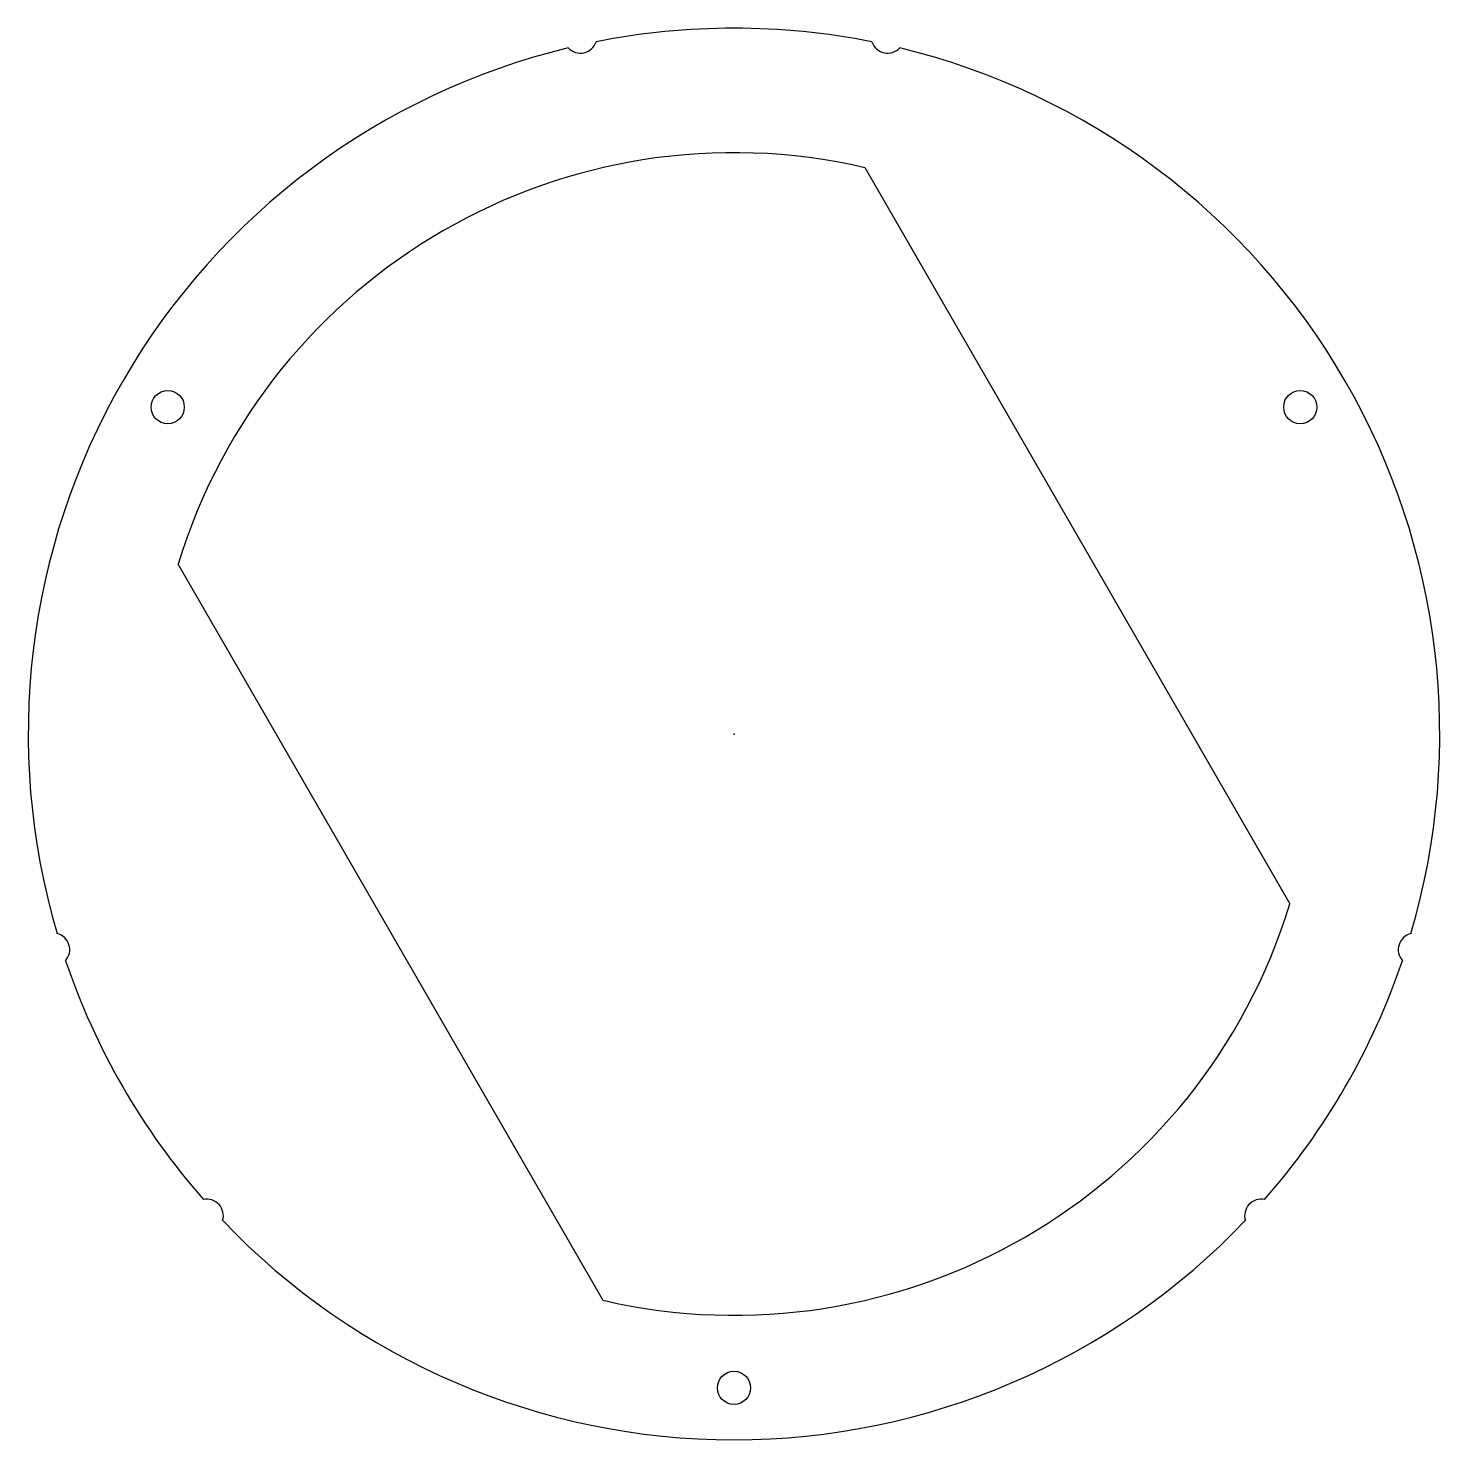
# Model space of a CAD drawing. Header units: millimetres. Extents: x -85 to 85, y -85 to 85.
import ezdxf

# ---------------------------------------------------------------- set-up
doc = ezdxf.new("R2010")
doc.units = ezdxf.units.MM
doc.header["$MEASUREMENT"] = 0
doc.layers.add('Robotica Volledige Robot3 v2_AAAA', color=7, linetype='Continuous')

msp = doc.modelspace()

# ---------------------------------------------------------------- linework, layer by layer
at = {"layer": 'Robotica Volledige Robot3 v2_AAAA'}
for p, q in [((15.75, 68.21, -2.25), (66.94, -20.47, -2.25)), ((-15.75, -68.21, -2.25), (-66.94, 20.47, -2.25))]:
    msp.add_line(p, q, dxfattribs=at)
for centre in [(-68.2, 39.37, -2.25), (68.2, 39.37, -2.25), (0, -78.75, -2.25)]:
    msp.add_circle(centre, 2, dxfattribs=at)
for centre, radius, start, end in [((0, 0, -2.25), 85, 78.7351, 101.2649), ((-18.5, 84, -2.25), 2, 223.4301, 341.4107), ((18.5, 84, -2.25), 2, 198.5893, 316.5699), ((0, 0, -2.25), 85, 103.576, 196.424), ((0, 0, -2.25), 85, 343.576, 76.424), ((0, 0, -2.25), 70, 76.9994, 163.0006), ((0, 0, -2.25), 70, 256.9994, 343.0006), ((-82, -25.98, -2.25), 2, 318.5893, 76.5699), ((82, -25.98, -2.25), 2, 103.4301, 221.4107), ((0, 0, -2.25), 85, 198.7351, 221.2649), ((0, 0, -2.25), 85, 318.7351, 341.2649), ((-63.5, -58.02, -2.25), 2, 343.4301, 101.4107), ((63.5, -58.02, -2.25), 2, 78.5893, 196.5699), ((0, 0, -2.25), 85, 223.576, 316.424)]:
    msp.add_arc(centre, radius, start, end, dxfattribs=at)
msp.add_point((0, 0), dxfattribs=at)

doc.saveas('drawing.dxf')
